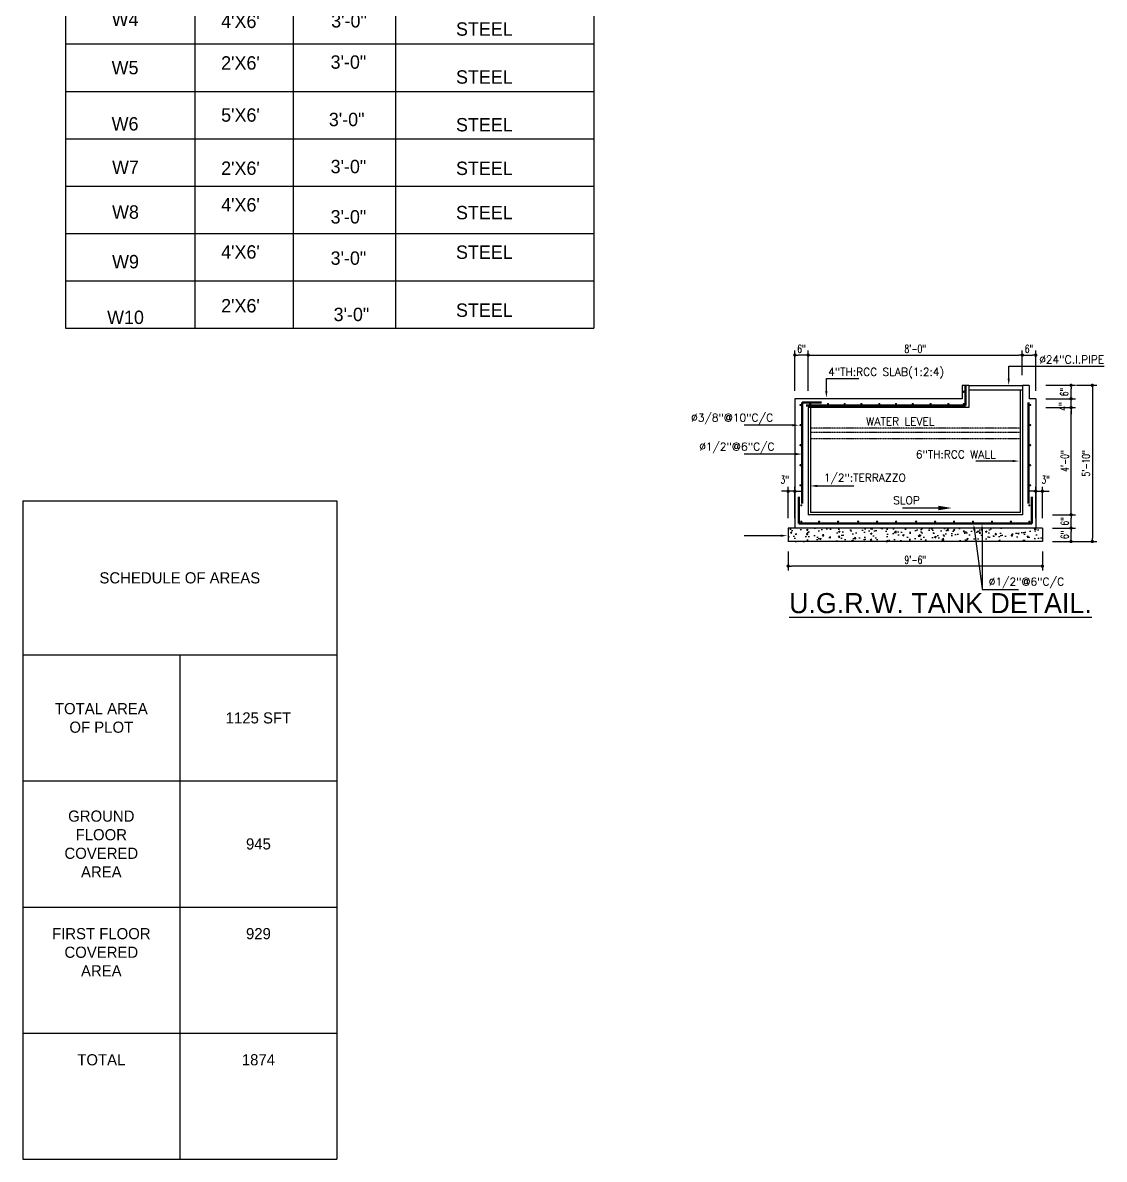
# Model space of a CAD drawing. Header units: millimetres. Extents: x -1636 to 265439, y -57189 to 32701.
# Drawn here: x 1336 to 2305, y -750 to 269 of the extents above; entities that cross this region are included whole.
import ezdxf

# ---------------------------------------------------------------- set-up
doc = ezdxf.new("R2010")
doc.units = ezdxf.units.MM
doc.linetypes.add('HIDDEN', pattern=[0.375, 0.25, -0.125])
for name, color, linetype, lineweight in [('DIM', 7, 'Continuous', 25), ('WALL', 5, 'Continuous', 50), ('WINDOW', 2, 'Continuous', 25)]:
    doc.layers.add(name, color=color, linetype=linetype, lineweight=lineweight)
for name, color, linetype in [('Hatch', 22, 'Continuous'), ('HIDDEN', 2, 'HIDDEN'), ('Rechrge pit', 7, 'Continuous'), ('Section', 242, 'Continuous'), ('Text', 170, 'Continuous')]:
    doc.layers.add(name, color=color, linetype=linetype)
doc.styles.add('STYLE2', font='romans.shx', dxfattribs={"width": 0.7})
doc.dimstyles.new('QASIM', dxfattribs={"dimtxt": 7, "dimasz": 3, "dimexe": 4, "dimexo": 9, "dimgap": 1.5, "dimtad": 1, "dimdec": 3, "dimlfac": 0.5, "dimzin": 3, "dimdsep": 46, "dimlunit": 4, "dimtxsty": 'STYLE2', "dimblk1": 'DOT', "dimblk2": 'DOT', "dimsah": 1, "dimcen": 0, "dimclrd": 252, "dimclre": 252, "dimclrt": 7, "dimadec": 0, "dimazin": 0, "dimtfac": 1, "dimtdec": 0, "dimtmove": 2, "dimatfit": 3, "dimldrblk": 'DOT', "dimfxl": 0, "dimtolj": 1, "dimtzin": 3, "dimarcsym": 0})

# ---------------------------------------------------------------- blocks, each defined once
blk = doc.blocks.new('*T114')
at = {"color": 0, "linetype": 'ByBlock', "lineweight": -2}
for p, q in [((0, 0), (281.8, 0)), ((0, 0), (0, -590.4)), ((281.8, 0), (281.8, -590.4)), ((0, -138.2), (281.8, -138.2)), ((140.9, -138.2), (140.9, -590.4)), ((0, -251.2), (281.8, -251.2)), ((0, -364.3), (281.8, -364.3)), ((0, -477.3), (281.8, -477.3)), ((0, -590.4), (281.8, -590.4))]:
    blk.add_line(p, q, dxfattribs=at)
at = {"color": 0, "char_height": 10}
for s, insert, width, attachment_point in [('SCHEDULE OF AREAS', (140.9, -69.1), 244.154, 5), ('TOTAL AREA OF PLOT', (70.5, -194.7), 103.236, 5), ('1125 SFT', (211.4, -194.7), 103.236, 5), ('GROUND FLOOR COVERED AREA', (70.5, -307.7), 103.236, 5), ('945', (211.4, -307.7), 103.236, 5), ('FIRST FLOOR COVERED AREA', (70.5, -383.1), 103.236, 2), ('929', (211.4, -383.1), 103.236, 2), ('TOTAL', (70.5, -496.2), 103.236, 2), ('1874', (211.4, -496.2), 103.236, 2)]:
    blk.add_mtext(s, dxfattribs=dict(at, insert=insert, width=width, attachment_point=attachment_point))
blk = doc.blocks.new('A$C15c6a506')
for p, q in [((38.5, 2038.4), (38.5, 745.2)), ((512.1, 2038.4), (512.1, 745.2)), ((154.5, 1948.7), (154.5, 745.2)), ((242.6, 1948.7), (242.6, 745.2)), ((334.3, 1948.7), (334.3, 745.2)), ((38.5, 1000.1), (512.1, 1000.1)), ((38.5, 957.6), (512.1, 957.6)), ((38.5, 915.1), (512.1, 915.1)), ((38.5, 872.7), (512.1, 872.7)), ((38.5, 830.2), (512.1, 830.2)), ((38.5, 787.7), (512.1, 787.7)), ((38.5, 745.2), (512.1, 745.2))]:
    blk.add_line(p, q)
blk.add_blockref('*T114', (0, 590.4))
at = {"char_height": 12, "width": 101.855, "attachment_point": 2}
for s, insert in [('W4', (91.8, 1028.3)), ("4'X6'", (195.3, 1026.4)), ('3\'-0"', (292.6, 1026.9)), ('STEEL', (414, 1019.5)), ("2'X6'", (195.3, 989.1)), ('3\'-0"', (292.1, 989.9)), ('W5', (91.8, 984.9)), ('STEEL', (414, 976.5)), ("5'X6'", (195.3, 942.4)), ('3\'-0"', (290.5, 938.4)), ('W6', (91.8, 934.5)), ('STEEL', (414, 933.7)), ('W7', (92.2, 895.6)), ("2'X6'", (195.3, 894.7)), ('3\'-0"', (292.1, 896.2)), ('STEEL', (414, 894.6)), ("4'X6'", (195.3, 861.9)), ('W8', (92.2, 855.4)), ('3\'-0"', (292.1, 851.1)), ('STEEL', (414, 854.9)), ("4'X6'", (195.3, 819.6)), ('STEEL', (414, 819.4)), ('W9', (92.2, 810.9)), ('3\'-0"', (292.1, 814.1)), ("2'X6'", (195.3, 771.4)), ('STEEL', (414, 767.4)), ('W10', (92.2, 761)), ('3\'-0"', (294.8, 763.6))]:
    blk.add_mtext(s, dxfattribs=dict(at, insert=insert))
blk = doc.blocks.new('_Dot')
at = {"color": 0, "linetype": 'ByBlock', "lineweight": -2}
blk.add_line((-0.5, 0), (-1, 0), dxfattribs=at)
at = {"color": 0, "linetype": 'ByBlock', "const_width": 0.5}
blk.add_lwpolyline([(-0.25, 0, 1), (0.25, 0, 1)], format="xyb", close=True, dxfattribs=at)
blk = doc.blocks.new('*D215')
at = {"layer": 'Defpoints', "color": 0}
for p in [(3265.7, 3018.7), (3297.4, 3018.7), (3265.7, 3010.7)]:
    blk.add_point(p, dxfattribs=at)
at = {"layer": 'DIM', "color": 252, "lineweight": -2}
for p, q in [((3274.7, 3018.7), (3301.4, 3018.7)), ((3297.4, 3021.7), (3297.4, 3024.7)), ((3297.4, 3010.7), (3297.4, 3018.7)), ((3274.7, 3010.7), (3301.4, 3010.7)), ((3297.4, 3007.7), (3297.4, 3004.7))]:
    blk.add_line(p, q, dxfattribs=at)
at = {"layer": 'DIM', "color": 252, "lineweight": -2, "xscale": 3, "yscale": 3, "zscale": 3}
for p, rotation in [((3297.4, 3018.7), 270), ((3297.4, 3010.7), 90)]:
    blk.add_blockref('_Dot', p, dxfattribs=dict(at, rotation=rotation))
at = {"layer": 'DIM', "color": 7, "insert": (3290.1, 3011.7), "char_height": 7, "attachment_point": 5, "rotation": 90, "style": 'STYLE2'}
blk.add_mtext('\\A1;4"', dxfattribs=at)
blk = doc.blocks.new('*D216')
at = {"layer": 'Defpoints', "color": 0}
for p in [(3265.7, 3030.7), (3297.4, 3030.7), (3265.7, 3018.7)]:
    blk.add_point(p, dxfattribs=at)
at = {"layer": 'DIM', "color": 252, "lineweight": -2}
for p, q in [((3274.7, 3030.7), (3301.4, 3030.7)), ((3297.4, 3021.7), (3297.4, 3027.7)), ((3274.7, 3018.7), (3301.4, 3018.7))]:
    blk.add_line(p, q, dxfattribs=at)
at = {"layer": 'DIM', "color": 252, "lineweight": -2, "xscale": 3, "yscale": 3, "zscale": 3}
for p, rotation in [((3297.4, 3030.7), 90), ((3297.4, 3018.7), 270)]:
    blk.add_blockref('_Dot', p, dxfattribs=dict(at, rotation=rotation))
at = {"layer": 'DIM', "color": 7, "insert": (3291.3, 3024.7), "char_height": 7, "attachment_point": 5, "rotation": 90, "style": 'STYLE2'}
blk.add_mtext('\\A1;6"', dxfattribs=at)
blk = doc.blocks.new('*D217')
at = {"layer": 'Defpoints', "color": 0}
for p in [(3271.7, 2902.7), (3297.4, 2902.7), (3271.7, 2890.7)]:
    blk.add_point(p, dxfattribs=at)
at = {"layer": 'DIM', "color": 252, "lineweight": -2}
for p, q in [((3280.7, 2902.7), (3301.4, 2902.7)), ((3297.4, 2893.7), (3297.4, 2899.7)), ((3280.7, 2890.7), (3301.4, 2890.7))]:
    blk.add_line(p, q, dxfattribs=at)
at = {"layer": 'DIM', "color": 252, "lineweight": -2, "xscale": 3, "yscale": 3, "zscale": 3}
for p, rotation in [((3297.4, 2902.7), 90), ((3297.4, 2890.7), 270)]:
    blk.add_blockref('_Dot', p, dxfattribs=dict(at, rotation=rotation))
at = {"layer": 'DIM', "color": 7, "insert": (3291.8, 2896.7), "char_height": 7, "attachment_point": 5, "rotation": 90, "style": 'STYLE2'}
blk.add_mtext('\\A1;6"', dxfattribs=at)
blk = doc.blocks.new('*D218')
at = {"layer": 'Defpoints', "color": 0}
for p in [(3271.7, 2914.7), (3297.4, 2914.7), (3271.7, 2902.7)]:
    blk.add_point(p, dxfattribs=at)
at = {"layer": 'DIM', "color": 252, "lineweight": -2}
for p, q in [((3280.7, 2914.7), (3301.4, 2914.7)), ((3297.4, 2905.7), (3297.4, 2911.7)), ((3280.7, 2902.7), (3301.4, 2902.7))]:
    blk.add_line(p, q, dxfattribs=at)
at = {"layer": 'DIM', "color": 252, "lineweight": -2, "xscale": 3, "yscale": 3, "zscale": 3}
for p, rotation in [((3297.4, 2914.7), 90), ((3297.4, 2902.7), 270)]:
    blk.add_blockref('_Dot', p, dxfattribs=dict(at, rotation=rotation))
at = {"layer": 'DIM', "color": 7, "insert": (3291.8, 2908.7), "char_height": 7, "attachment_point": 5, "rotation": 90, "style": 'STYLE2'}
blk.add_mtext('\\A1;6"', dxfattribs=at)
blk = doc.blocks.new('*D219')
at = {"layer": 'Defpoints', "color": 0}
for p in [(3265.7, 3010.7), (3297.4, 3010.7), (3271.7, 2914.7)]:
    blk.add_point(p, dxfattribs=at)
at = {"layer": 'DIM', "color": 252, "lineweight": -2}
for p, q in [((3274.7, 3010.7), (3301.4, 3010.7)), ((3297.4, 2917.7), (3297.4, 3007.7)), ((3280.7, 2914.7), (3301.4, 2914.7))]:
    blk.add_line(p, q, dxfattribs=at)
at = {"layer": 'DIM', "color": 252, "lineweight": -2, "xscale": 3, "yscale": 3, "zscale": 3}
for p, rotation in [((3297.4, 3010.7), 90), ((3297.4, 2914.7), 270)]:
    blk.add_blockref('_Dot', p, dxfattribs=dict(at, rotation=rotation))
at = {"layer": 'DIM', "color": 7, "insert": (3291.8, 2962.7), "char_height": 7, "attachment_point": 5, "rotation": 90, "style": 'STYLE2'}
blk.add_mtext('\\A1;4\'-0"', dxfattribs=at)
blk = doc.blocks.new('*D220')
at = {"layer": 'Defpoints', "color": 0}
for p in [(3253.7, 3057.8), (3253.7, 3030.7), (3061.7, 3016.7)]:
    blk.add_point(p, dxfattribs=at)
at = {"layer": 'DIM', "color": 252, "lineweight": -2}
for p, q in [((3061.7, 3025.7), (3061.7, 3061.8)), ((3064.7, 3057.8), (3250.7, 3057.8)), ((3253.7, 3039.7), (3253.7, 3061.8))]:
    blk.add_line(p, q, dxfattribs=at)
at = {"layer": 'DIM', "color": 252, "lineweight": -2, "xscale": 3, "yscale": 3, "zscale": 3, "rotation": 180}
blk.add_blockref('_Dot', (3061.7, 3057.8), dxfattribs=at)
at = {"layer": 'DIM', "color": 252, "lineweight": -2, "xscale": 3, "yscale": 3, "zscale": 3}
blk.add_blockref('_Dot', (3253.7, 3057.8), dxfattribs=at)
at = {"layer": 'DIM', "color": 7, "insert": (3157.7, 3063.4), "char_height": 7, "attachment_point": 5, "style": 'STYLE2'}
blk.add_mtext('\\A1;8\'-0"', dxfattribs=at)
blk = doc.blocks.new('*D221')
at = {"layer": 'Defpoints', "color": 0}
for p in [(3043.7, 2890.7), (3271.7, 2890.7), (3043.7, 2868.6)]:
    blk.add_point(p, dxfattribs=at)
at = {"layer": 'DIM', "color": 252, "lineweight": -2}
for p, q in [((3043.7, 2881.7), (3043.7, 2864.6)), ((3271.7, 2881.7), (3271.7, 2864.6)), ((3268.7, 2868.6), (3046.7, 2868.6))]:
    blk.add_line(p, q, dxfattribs=at)
at = {"layer": 'DIM', "color": 252, "lineweight": -2, "xscale": 3, "yscale": 3, "zscale": 3, "rotation": 180}
blk.add_blockref('_Dot', (3043.7, 2868.6), dxfattribs=at)
at = {"layer": 'DIM', "color": 252, "lineweight": -2, "xscale": 3, "yscale": 3, "zscale": 3}
blk.add_blockref('_Dot', (3271.7, 2868.6), dxfattribs=at)
at = {"layer": 'DIM', "color": 7, "insert": (3157.7, 2874.2), "char_height": 7, "attachment_point": 5, "style": 'STYLE2'}
blk.add_mtext('\\A1;9\'-6"', dxfattribs=at)
blk = doc.blocks.new('*D222')
at = {"layer": 'Defpoints', "color": 0}
for p in [(3049.7, 3057.8), (3049.7, 3016.7), (3061.7, 3016.7)]:
    blk.add_point(p, dxfattribs=at)
at = {"layer": 'DIM', "color": 252, "lineweight": -2}
for p, q in [((3049.7, 3025.7), (3049.7, 3061.8)), ((3058.7, 3057.8), (3052.7, 3057.8)), ((3061.7, 3025.7), (3061.7, 3061.8))]:
    blk.add_line(p, q, dxfattribs=at)
at = {"layer": 'DIM', "color": 252, "lineweight": -2, "xscale": 3, "yscale": 3, "zscale": 3, "rotation": 180}
blk.add_blockref('_Dot', (3049.7, 3057.8), dxfattribs=at)
at = {"layer": 'DIM', "color": 252, "lineweight": -2, "xscale": 3, "yscale": 3, "zscale": 3}
blk.add_blockref('_Dot', (3061.7, 3057.8), dxfattribs=at)
at = {"layer": 'DIM', "color": 7, "insert": (3055.7, 3063.4), "char_height": 7, "attachment_point": 5, "style": 'STYLE2'}
blk.add_mtext('\\A1;6"', dxfattribs=at)
blk = doc.blocks.new('*D223')
at = {"layer": 'Defpoints', "color": 0}
for p in [(3043.7, 2935.7), (3043.7, 2902.7), (3049.7, 2902.7)]:
    blk.add_point(p, dxfattribs=at)
at = {"layer": 'DIM', "color": 252, "lineweight": -2}
for p, q in [((3040.7, 2935.7), (3037.7, 2935.7)), ((3043.7, 2911.7), (3043.7, 2939.7)), ((3049.7, 2935.7), (3043.7, 2935.7)), ((3049.7, 2911.7), (3049.7, 2939.7)), ((3052.7, 2935.7), (3055.7, 2935.7))]:
    blk.add_line(p, q, dxfattribs=at)
at = {"layer": 'DIM', "color": 252, "lineweight": -2, "xscale": 3, "yscale": 3, "zscale": 3}
blk.add_blockref('_Dot', (3043.7, 2935.7), dxfattribs=at)
at = {"layer": 'DIM', "color": 252, "lineweight": -2, "xscale": 3, "yscale": 3, "zscale": 3, "rotation": 180}
blk.add_blockref('_Dot', (3049.7, 2935.7), dxfattribs=at)
at = {"layer": 'DIM', "color": 7, "insert": (3040.7, 2946.1), "char_height": 7, "attachment_point": 5, "style": 'STYLE2'}
blk.add_mtext('\\A1;3"', dxfattribs=at)
blk = doc.blocks.new('*D224')
at = {"layer": 'Defpoints', "color": 0}
for p in [(3271.7, 2935.7), (3265.7, 2902.7), (3271.7, 2902.7)]:
    blk.add_point(p, dxfattribs=at)
at = {"layer": 'DIM', "color": 252, "lineweight": -2}
for p, q in [((3262.7, 2935.7), (3259.7, 2935.7)), ((3265.7, 2911.7), (3265.7, 2939.7)), ((3265.7, 2935.7), (3271.7, 2935.7)), ((3271.7, 2911.7), (3271.7, 2939.7)), ((3274.7, 2935.7), (3277.7, 2935.7))]:
    blk.add_line(p, q, dxfattribs=at)
at = {"layer": 'DIM', "color": 252, "lineweight": -2, "xscale": 3, "yscale": 3, "zscale": 3}
blk.add_blockref('_Dot', (3265.7, 2935.7), dxfattribs=at)
at = {"layer": 'DIM', "color": 252, "lineweight": -2, "xscale": 3, "yscale": 3, "zscale": 3, "rotation": 180}
blk.add_blockref('_Dot', (3271.7, 2935.7), dxfattribs=at)
at = {"layer": 'DIM', "color": 7, "insert": (3274.7, 2946.1), "char_height": 7, "attachment_point": 5, "style": 'STYLE2'}
blk.add_mtext('\\A1;3"', dxfattribs=at)
blk = doc.blocks.new('*D225')
at = {"layer": 'Defpoints', "color": 0}
for p in [(3265.7, 3057.8), (3253.7, 3030.7), (3265.7, 3016.7)]:
    blk.add_point(p, dxfattribs=at)
at = {"layer": 'DIM', "color": 252, "lineweight": -2}
for p, q in [((3253.7, 3039.7), (3253.7, 3061.8)), ((3256.7, 3057.8), (3262.7, 3057.8)), ((3265.7, 3025.7), (3265.7, 3061.8))]:
    blk.add_line(p, q, dxfattribs=at)
at = {"layer": 'DIM', "color": 252, "lineweight": -2, "xscale": 3, "yscale": 3, "zscale": 3, "rotation": 180}
blk.add_blockref('_Dot', (3253.7, 3057.8), dxfattribs=at)
at = {"layer": 'DIM', "color": 252, "lineweight": -2, "xscale": 3, "yscale": 3, "zscale": 3}
blk.add_blockref('_Dot', (3265.7, 3057.8), dxfattribs=at)
at = {"layer": 'DIM', "color": 7, "insert": (3259.7, 3063.4), "char_height": 7, "attachment_point": 5, "style": 'STYLE2'}
blk.add_mtext('\\A1;6"', dxfattribs=at)
blk = doc.blocks.new('*D226')
at = {"layer": 'Defpoints', "color": 0}
for p in [(3293.2, 3030.7), (3287.2, 2890.7), (3316.5, 2890.7)]:
    blk.add_point(p, dxfattribs=at)
at = {"layer": 'DIM', "color": 252, "lineweight": -2}
for p, q in [((3302.2, 3030.7), (3320.5, 3030.7)), ((3316.5, 3027.7), (3316.5, 2893.7)), ((3296.2, 2890.7), (3320.5, 2890.7))]:
    blk.add_line(p, q, dxfattribs=at)
at = {"layer": 'DIM', "color": 252, "lineweight": -2, "xscale": 3, "yscale": 3, "zscale": 3}
for p, rotation in [((3316.5, 3030.7), 90), ((3316.5, 2890.7), 270)]:
    blk.add_blockref('_Dot', p, dxfattribs=dict(at, rotation=rotation))
at = {"layer": 'DIM', "color": 7, "insert": (3310.8, 2960.7), "char_height": 7, "attachment_point": 5, "rotation": 90, "style": 'STYLE2'}
blk.add_mtext('\\A1;5\'-10"', dxfattribs=at)
blk = doc.blocks.new('BX4')
at = {"layer": 'Hatch'}
h = blk.add_hatch(dxfattribs=at)
h.set_pattern_fill('AR-CONC', color=256, scale=2, style=0)
h.set_pattern_definition([(50, (525.418, -5608.128), (14.345204, -1.255043), [1.5, -16.5]), (355, (525.418, -5608.128), (-2.775027, 15.043843), [1.2, -13.2]), (100.4514, (526.613, -5608.232), (11.570188, 13.78879), [1.274804, -14.022842]), (46.1842, (525.418, -5604.128), (21.34482, -3.31038), [2.25, -24.75]), (96.6356, (527.197, -5604.404), (18.693254, 19.482357), [1.912206, -21.03426]), (351.1842, (525.418, -5604.128), (18.69324, 19.48237), [1.8, -19.8]), (21, (527.418, -5605.128), (11.938141, -8.052378), [1.5, -16.5]), (326, (527.418, -5605.128), (4.866307, 14.503), [1.2, -13.2]), (71.4514, (528.413, -5605.799), (16.804453, 6.45061), [1.274804, -14.022842]), (37.5, (525.418, -5608.128), (0.243197, 6.657877), [0, -13.04, 0, -13.4, 0, -13.25]), (7.5, (525.418, -5608.128), (5.261391, 7.888234), [0, -7.64, 0, -12.74, 0, -5.05]), (327.5, (520.958, -5608.128), (10.6764487, -0.4510974), [0, -5, 0, -15.6, 0, -20.7]), (317.5, (518.958, -5608.128), (11.663723, 2.0021), [0, -6.5, 0, -10.36, 0, -14.7])])
h.paths.add_polyline_path([(3271.7485, 2890.6717), (3271.7485, 2902.6717), (3043.7485, 2902.6717), (3043.7485, 2890.6717)])
at = {"layer": 'DIM'}
for p, q in [((3241.5019, 3047.9058), (3327.1885, 3047.9058)), ((3077.9959, 3036.8234), (3107.2357, 3036.8234)), ((3217.5812, 2847.7144), (3250.3511, 2847.7144))]:
    blk.add_line(p, q, dxfattribs=at)
at = {"layer": 'DIM', "color": 252}
for p, q in [((3241.5019, 3034.6717), (3241.5019, 3047.9058)), ((3077.9959, 3023.5893), (3077.9959, 3036.8234)), ((3049.4114, 2994.9386), (3004.2523, 2994.9386)), ((3052.2694, 2969.0429), (3004.2523, 2969.0429)), ((3246.9967, 2962.8016), (3212.1702, 2962.8016)), ((3067.7485, 2940.4728), (3102.575, 2940.4728)), ((3182.3831, 2920.674), (3146.1742, 2920.674)), ((3039.0787, 2895.8773), (3004.2523, 2895.8773)), ((3210.5665, 2902.3994), (3217.5812, 2848.1269)), ((3217.5812, 2902.502), (3217.5812, 2847.7144))]:
    blk.add_line(p, q, dxfattribs=at)
for points in [[(3242.5019, 3036.6717), (3240.5019, 3036.6717), (3241.5019, 3030.6717)], [(3078.9959, 3025.5893), (3076.9959, 3025.5893), (3077.9959, 3019.5893)], [(3047.4114, 2995.9386), (3047.4114, 2993.9386), (3053.4114, 2994.9386)], [(3050.2694, 2970.0429), (3050.2694, 2968.0429), (3056.2694, 2969.0429)], [(3244.9967, 2963.8016), (3244.9967, 2961.8016), (3250.9967, 2962.8016)], [(3069.7485, 2939.4728), (3069.7485, 2941.4728), (3063.7485, 2940.4728)], [(3178.3831, 2918.674), (3178.3831, 2922.674), (3190.3831, 2920.674)], [(3209.8694, 2900.2748), (3211.8479, 2900.567), (3209.9821, 2906.3565)], [(3216.5812, 2900.502), (3218.5812, 2900.502), (3217.5812, 2906.502)], [(3037.0787, 2896.8773), (3037.0787, 2894.8773), (3043.0787, 2895.8773)]]:
    blk.add_solid(points, dxfattribs=at)
at = {"layer": 'HIDDEN'}
for p, q in [((3251.7485, 2992.1763), (3063.7485, 2992.1763)), ((3251.7485, 2988.3356), (3063.7485, 2988.3356)), ((3251.7485, 2982.8489), (3063.7485, 2982.8489))]:
    blk.add_line(p, q, dxfattribs=at)
at = {"layer": 'Section'}
for p, q in [((3205.7485, 3030.6717), (3199.7485, 3030.6717)), ((3199.7485, 3030.6717), (3199.7485, 3018.6717)), ((3205.7485, 3030.6717), (3253.7485, 3030.6717)), ((3205.7485, 3030.6717), (3205.7485, 3010.6717)), ((3259.7485, 3030.6717), (3253.7485, 3030.6717)), ((3253.7485, 3030.6717), (3253.7485, 2914.6717)), ((3259.7485, 3030.6717), (3259.7485, 3018.6717)), ((3199.7485, 3018.6717), (3049.7485, 3018.6717)), ((3049.7485, 3018.6717), (3049.7485, 2902.6717)), ((3205.7485, 3026.6717), (3253.7485, 3026.6717)), ((3251.7485, 3026.6717), (3251.7485, 2916.6717)), ((3265.7485, 3018.6717), (3259.7485, 3018.6717)), ((3265.7485, 3018.6717), (3265.7485, 2902.6717)), ((3205.7485, 3010.6717), (3061.7485, 3010.6717)), ((3061.7485, 3010.6717), (3061.7485, 2914.6717)), ((3063.7485, 3010.6717), (3063.7485, 2916.6717)), ((3251.7485, 2916.6717), (3063.7485, 2916.6717)), ((3253.7485, 2914.6717), (3061.7485, 2914.6717)), ((3271.7485, 2902.6717), (3043.7485, 2902.6717)), ((3043.7485, 2902.6717), (3043.7485, 2890.6717)), ((3271.7485, 2902.6717), (3271.7485, 2890.6717)), ((3271.7485, 2890.6717), (3043.7485, 2890.6717))]:
    blk.add_line(p, q, dxfattribs=at)
at = {"layer": 'WALL'}
for p, q in [((3202.7485, 3030.6717), (3202.7485, 3012.6717)), ((3056.2485, 3015.1717), (3056.2485, 2924.6717)), ((3073.7485, 3015.1717), (3056.2485, 3015.1717)), ((3202.7485, 3012.6717), (3059.7485, 3012.6717)), ((3259.2485, 3015.3564), (3259.2485, 2924.6717)), ((3053.2485, 2930.6717), (3053.2485, 2906.6717)), ((3262.2485, 2930.6717), (3262.2485, 2906.6717)), ((3262.2485, 2906.6717), (3053.2485, 2906.6717))]:
    blk.add_line(p, q, dxfattribs=at)
at = {"layer": 'WALL', "const_width": 1}
for points in [[(3200.6525, 3024.9483, 1), (3201.6525, 3024.9483, 1)], [(3054.3003, 3013.0694, 1), (3055.3003, 3013.0694, 1)], [(3062.9504, 3013.9346, 1), (3063.9504, 3013.9346, 1)], [(3078.9504, 3013.9346, 1), (3079.9504, 3013.9346, 1)], [(3093.9504, 3013.9346, 1), (3094.9504, 3013.9346, 1)], [(3108.9504, 3013.9346, 1), (3109.9504, 3013.9346, 1)], [(3124.9504, 3013.9346, 1), (3125.9504, 3013.9346, 1)], [(3139.9504, 3013.9346, 1), (3140.9504, 3013.9346, 1)], [(3154.9504, 3013.9346, 1), (3155.9504, 3013.9346, 1)], [(3170.9504, 3013.9346, 1), (3171.9504, 3013.9346, 1)], [(3186.9504, 3013.9346, 1), (3187.9504, 3013.9346, 1)], [(3200.6525, 3013.9346, 1), (3201.6525, 3013.9346, 1)], [(3261.1967, 3013.0694, -1), (3260.1967, 3013.0694, -1)], [(3054.3003, 2995.0694, 1), (3055.3003, 2995.0694, 1)], [(3261.1967, 2995.0694, -1), (3260.1967, 2995.0694, -1)], [(3054.3003, 2977.0694, 1), (3055.3003, 2977.0694, 1)], [(3261.1967, 2977.0694, -1), (3260.1967, 2977.0694, -1)], [(3054.3003, 2959.0694, 1), (3055.3003, 2959.0694, 1)], [(3261.1967, 2959.0694, -1), (3260.1967, 2959.0694, -1)], [(3054.3003, 2941.0694, 1), (3055.3003, 2941.0694, 1)], [(3261.1967, 2941.0694, -1), (3260.1967, 2941.0694, -1)], [(3054.9941, 2923.0694, 1), (3055.9941, 2923.0694, 1)], [(3260.5029, 2923.0694, -1), (3259.5029, 2923.0694, -1)], [(3054.9941, 2908.4898, 1), (3055.9941, 2908.4898, 1)], [(3070.9941, 2908.4898, 1), (3071.9941, 2908.4898, 1)], [(3087.9941, 2908.4898, 1), (3088.9941, 2908.4898, 1)], [(3105.9941, 2908.4898, 1), (3106.9941, 2908.4898, 1)], [(3122.9941, 2908.4898, 1), (3123.9941, 2908.4898, 1)], [(3139.9941, 2908.4898, 1), (3140.9941, 2908.4898, 1)], [(3157.9941, 2908.4898, 1), (3158.9941, 2908.4898, 1)], [(3174.9941, 2908.4898, 1), (3175.9941, 2908.4898, 1)], [(3191.9941, 2908.4898, 1), (3192.9941, 2908.4898, 1)], [(3208.9941, 2908.4898, 1), (3209.9941, 2908.4898, 1)], [(3225.9941, 2908.4898, 1), (3226.9941, 2908.4898, 1)], [(3242.9941, 2908.4898, 1), (3243.9941, 2908.4898, 1)], [(3259.4941, 2908.4898, 1), (3260.4941, 2908.4898, 1)]]:
    blk.add_lwpolyline(points, format="xyb", close=True, dxfattribs=at)
at = {"layer": 'DIM', "color": 7, "style": 'STYLE2'}
for s, p in [('4"TH:RCC SLAB(1:2:4)', (3079.5097, 3039.2662)), ('%%c24"C.I.PIPE', (3268.8745, 3050.3486)), ('%%c3/8"@10"C/C', (2956.6759, 2998.1795)), ('WATER LEVEL', (3113.7985, 2994.7819)), ('%%c1/2"@6"C/C', (2963.9308, 2972.2838)), ('6"TH:RCC WALL', (3158.153, 2965.2073)), ('1/2":TERRAZZO', (3075.6561, 2944.3745)), ('SLOP', (3137.8561, 2924.0608)), ('%%c1/2"@6"C/C', (3223.6273, 2851.1133))]:
    blk.add_text(s, height=7, dxfattribs=at).set_placement(p)
at = {"layer": 'Text'}
blk.add_text('%%UU.G.R.W. TANK DETAIL.', height=18, dxfattribs=at).set_placement((3044.5747, 2826.4016))
at = {"layer": 'DIM'}
for base, p1, p2, picture, middle in [((3049.7485, 3057.7555), (3061.7485, 3016.6717), (3049.7485, 3016.6717), '*D222', (3055.7485, 3063.4221)), ((3253.7485, 3057.7555), (3061.7485, 3016.6717), (3253.7485, 3030.6717), '*D220', (3157.7485, 3063.4221)), ((3265.7485, 3057.7555), (3253.7485, 3030.6717), (3265.7485, 3016.6717), '*D225', (3259.7485, 3063.4221))]:
    dim = blk.add_linear_dim(base=base, p1=p1, p2=p2, dimstyle='QASIM', override={"dimexe": 4}, dxfattribs=at)
    dim.commit()
    dim.dimension.update_dxf_attribs({"geometry": picture, "text_midpoint": middle})
for base, p1, p2, picture, middle in [((3297.4465, 3030.6717), (3265.7485, 3018.6717), (3265.7485, 3030.6717), '*D216', (3291.2798, 3024.6717)), ((3297.4465, 3018.6717), (3265.7485, 3010.6717), (3265.7485, 3018.6717), '*D215', (3290.0633, 3011.6717))]:
    dim = blk.add_linear_dim(base=base, p1=p1, p2=p2, angle=90, dimstyle='QASIM', dxfattribs=at)
    dim.commit()
    dim.dimension.update_dxf_attribs({"geometry": picture, "text_midpoint": middle, "dimtype": 128})
for base, p1, p2, picture, middle in [((3316.5067, 2890.6717), (3293.1921, 3030.6717), (3287.1921, 2890.6717), '*D226', (3310.8401, 2960.6717)), ((3297.4465, 3010.6717), (3271.7485, 2914.6717), (3265.7485, 3010.6717), '*D219', (3291.7798, 2962.6717)), ((3297.4465, 2914.6717), (3271.7485, 2902.6717), (3271.7485, 2914.6717), '*D218', (3291.7798, 2908.6717)), ((3297.4465, 2902.6717), (3271.7485, 2890.6717), (3271.7485, 2902.6717), '*D217', (3291.7798, 2896.6717))]:
    dim = blk.add_linear_dim(base=base, p1=p1, p2=p2, angle=90, dimstyle='QASIM', dxfattribs=at)
    dim.commit()
    dim.dimension.update_dxf_attribs({"geometry": picture, "text_midpoint": middle})
for base, p1, p2, picture, middle in [((3043.7485, 2935.6557), (3049.7485, 2902.6717), (3043.7485, 2902.6717), '*D223', (3040.7485, 2946.0723)), ((3271.7485, 2935.6557), (3265.7485, 2902.6717), (3271.7485, 2902.6717), '*D224', (3274.7485, 2946.0723))]:
    dim = blk.add_linear_dim(base=base, p1=p1, p2=p2, dimstyle='QASIM', dxfattribs=at)
    dim.commit()
    dim.dimension.update_dxf_attribs({"geometry": picture, "text_midpoint": middle, "dimtype": 128})
dim = blk.add_linear_dim(base=(3043.7485, 2868.5773), p1=(3271.7485, 2890.6717), p2=(3043.7485, 2890.6717), dimstyle='QASIM', dxfattribs=at)
dim.commit()
dim.dimension.update_dxf_attribs({"geometry": '*D221', "text_midpoint": (3157.7485, 2874.244)})
blk = doc.blocks.new('A$Cbea820bb')
at = {"layer": 'WINDOW'}
blk.add_blockref('BX4', (-2957.7, -2822.8), dxfattribs=at)
blk = doc.blocks.new('224')
for name, p in [('A$C15c6a506', (1335.5, -750.4)), ('A$Cbea820bb', (1935.9, -264.3))]:
    blk.add_blockref(name, p)

msp = doc.modelspace()

# ---------------------------------------------------------------- block references
at = {"layer": 'Rechrge pit'}
msp.add_blockref('224', (0, 0), dxfattribs=at)

doc.saveas('drawing.dxf')
